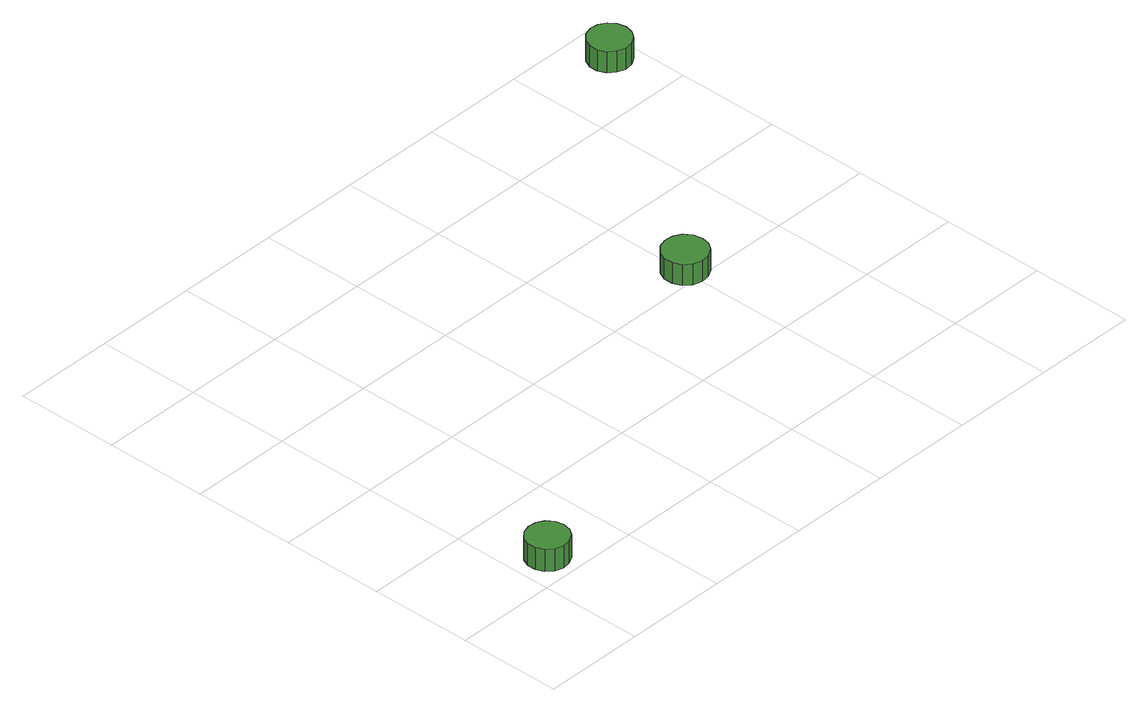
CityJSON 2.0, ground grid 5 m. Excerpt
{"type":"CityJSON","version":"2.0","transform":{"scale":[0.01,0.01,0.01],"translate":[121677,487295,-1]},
"CityObjects":{
"tree1":{"type":"SolitaryVegetationObject","attributes":{"function":"something"},"geometry":[{"type":"MultiSurface","lod":"1","boundaries":[[[0,1,2,3,4,5,6,7,8,9,10,11,12,13,14]],[[15,16,17,18,19,20,21,22,23,24,25,26,27,28,29]],[[0,29,28,1]],[[1,28,27,2]],[[2,27,26,3]],[[3,26,25,4]],[[4,25,24,5]],[[5,24,23,6]],[[6,23,22,7]],[[7,22,21,8]],[[8,21,20,9]],[[9,20,19,10]],[[10,19,18,11]],[[11,18,17,12]],[[12,17,16,13]],[[13,16,15,14]],[[14,15,29,0]]]}]},
"tree2":{"type":"SolitaryVegetationObject","attributes":{"function":"something"},"geometry":[{"type":"MultiSurface","lod":"1","boundaries":[[[30,31,32,33,34,35,36,37,38,39,40,41,42,43,44]],[[45,46,47,48,49,50,51,52,53,54,55,56,57,58,59]],[[30,59,58,31]],[[31,58,57,32]],[[32,57,56,33]],[[33,56,55,34]],[[34,55,54,35]],[[35,54,53,36]],[[36,53,52,37]],[[37,52,51,38]],[[38,51,50,39]],[[39,50,49,40]],[[40,49,48,41]],[[41,48,47,42]],[[42,47,46,43]],[[43,46,45,44]],[[44,45,59,30]]]}]},
"tree3":{"type":"SolitaryVegetationObject","attributes":{"function":"something"},"geometry":[{"type":"MultiSurface","lod":"1","boundaries":[[[60,61,62,63,64,65,66,67,68,69,70,71,72,73,74]],[[75,76,77,78,79,80,81,82,83,84,85,86,87,88,89]],[[60,89,88,61]],[[61,88,87,62]],[[62,87,86,63]],[[63,86,85,64]],[[64,85,84,65]],[[65,84,83,66]],[[66,83,82,67]],[[67,82,81,68]],[[68,81,80,69]],[[69,80,79,70]],[[70,79,78,71]],[[71,78,77,72]],[[72,77,76,73]],[[73,76,75,74]],[[74,75,89,60]]]}]}
},
"vertices":[
[261,143,172],[253,184,172],[228,217,172],[192,238,172],[151,242,172],[111,230,172],[80,202,172],[63,164,172],[63,122,172],[80,84,172],[111,56,172],[151,43,172],[192,48,172],[228,69,172],[253,102,172],[253,102,58],[228,69,58],[192,48,58],[151,43,58],[111,56,58],[80,84,58],[63,122,58],[63,164,58],[80,202,58],[111,230,58],[151,242,58],[192,238,58],[228,217,58],[253,184,58],[261,143,58],
[2120,1076,165],[2111,1120,165],[2085,1156,165],[2046,1178,165],[2002,1182,165],[1960,1169,165],[1927,1139,165],[1909,1098,165],[1909,1054,165],[1927,1013,165],[1960,984,165],[2002,970,165],[2046,975,165],[2085,997,165],[2111,1033,165],[2111,1033,58],[2085,997,58],[2046,975,58],[2002,970,58],[1960,984,58],[1927,1013,58],[1909,1054,58],[1909,1098,58],[1927,1139,58],[1960,1169,58],[2002,1182,58],[2046,1178,58],[2085,1156,58],[2111,1120,58],[2120,1076,58],
[2981,2305,168],[2972,2347,168],[2947,2381,168],[2911,2402,168],[2869,2406,168],[2829,2393,168],[2798,2365,168],[2781,2326,168],[2781,2284,168],[2798,2246,168],[2829,2218,168],[2869,2205,168],[2911,2209,168],[2947,2230,168],[2972,2264,168],[2972,2264,59],[2947,2230,59],[2911,2209,59],[2869,2205,59],[2829,2218,59],[2798,2246,59],[2781,2284,59],[2781,2326,59],[2798,2365,59],[2829,2393,59],[2869,2406,59],[2911,2402,59],[2947,2381,59],[2972,2347,59],[2981,2305,59]
]}
